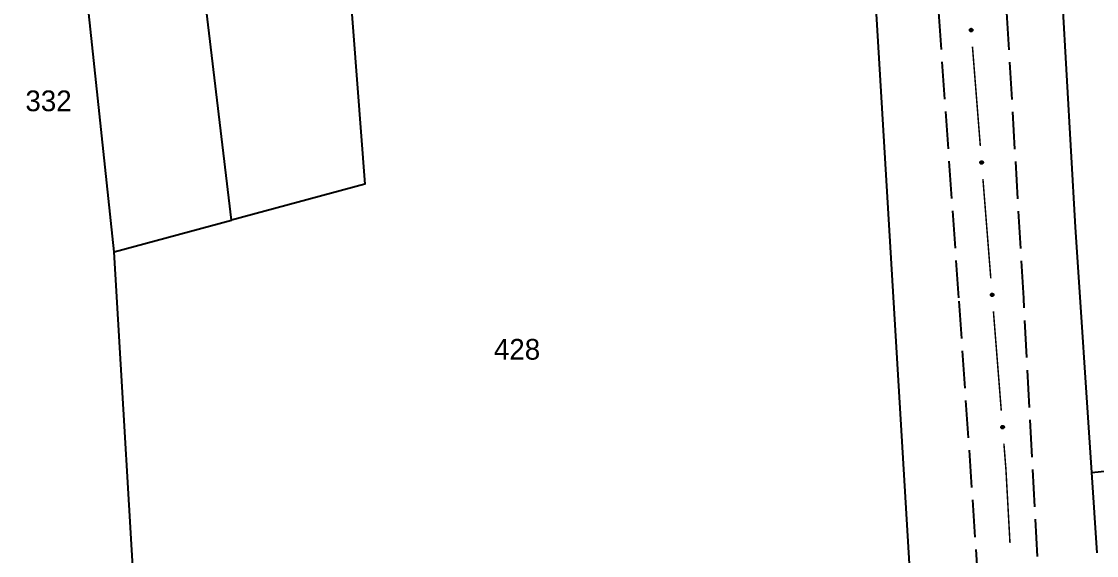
# Model space of a CAD drawing. Extents: x 201053 to 202535, y 4855063 to 4857394.
# Drawn here: x 201500.2 to 201629.7, y 4856848.2 to 4856912.6 of the extents above; entities that cross this region are included whole.
import ezdxf
from ezdxf.enums import TextEntityAlignment as Align

# ---------------------------------------------------------------- set-up
doc = ezdxf.new("R2010")
doc.units = 0
doc.header["$LTSCALE"] = 1.5
doc.header["$MEASUREMENT"] = 0
doc.linetypes.add('TRACO_11', pattern=[8, 3, -1, 3, -1])
for name, color, linetype in [('CD_MALHA_LOTES', 7, 'CONTINUOUS'), ('RU-QUADRA', 210, 'CONTINUOUS'), ('SV-EIXO-RUA-PAV', 20, 'CONTINUOUS'), ('SV-RUA-PAVIM', 7, 'CONTINUOUS'), ('Th_NmrPort', 7, 'CONTINUOUS')]:
    doc.layers.add(name, color=color, linetype=linetype)

msp = doc.modelspace()

# ---------------------------------------------------------------- linework, layer by layer
at = {"layer": 'CD_MALHA_LOTES', "linetype": 'Continuous', "flags": 128}
for points in [[(201629.15, 4856858.23), (201627.19, 4856887.82), (201625.61, 4856915.31), (201623.91, 4856944.67), (201621.76, 4856975.61), (201620.8, 4856985.18)], [(201536.42, 4856960.3), (201595.36, 4856978.13), (201597.99, 4856977.57), (201599.24, 4856976.19), (201601.6, 4856939.67), (201607.97, 4856833.85), (201608.16, 4856830.22)], [(201536.42, 4856960.3), (201541.54, 4856893), (201525.5, 4856888.67)], [(201525.5, 4856888.67), (201517.59, 4856954.61)], [(201511.35, 4856884.85), (201504.35, 4856950.65)], [(201511.35, 4856884.85), (201525.5, 4856888.67)], [(201514.27, 4856835.33), (201511.35, 4856884.85)], [(201629.15, 4856858.23), (201710.23, 4856866.78)], [(201629.79, 4856848.56), (201629.15, 4856858.23)]]:
    msp.add_lwpolyline(points, dxfattribs=at)
at = {"layer": 'RU-QUADRA', "linetype": 'Continuous', "flags": 128}
for points in [[(201629.79, 4856848.56), (201629.15, 4856858.23), (201627.19, 4856887.82), (201625.61, 4856915.31), (201623.91, 4856944.67), (201621.76, 4856975.61), (201620.8, 4856985.18), (201696.24, 4857007.19)], [(201409.13, 4856806.61), (201401.74, 4856920.68), (201421.07, 4856926.01), (201451.44, 4856935), (201478.45, 4856942.99), (201504.35, 4856950.65), (201512.41, 4856953.04), (201517.59, 4856954.61), (201536.42, 4856960.3), (201595.36, 4856978.13), (201597.99, 4856977.57), (201599.24, 4856976.19), (201601.6, 4856939.67), (201607.97, 4856833.85)]]:
    msp.add_lwpolyline(points, dxfattribs=at)
at = {"layer": 'SV-EIXO-RUA-PAV'}
for points in [[(201614.715859, 4856911.705343), (201614.753511, 4856911.674128), (201614.779487, 4856911.6396), (201614.792865, 4856911.604567), (201614.796614, 4856911.570527), (201614.796527, 4856911.53527), (201614.788596, 4856911.499743), (201614.77106, 4856911.462262), (201614.740013, 4856911.424272), (201614.702894, 4856911.399986), (201614.669249, 4856911.385034), (201614.633979, 4856911.379081), (201614.59973, 4856911.379739), (201614.563099, 4856911.389197), (201614.525289, 4856911.407339), (201614.487845, 4856911.439483), (201614.46261, 4856911.473507), (201614.450561, 4856911.507733), (201614.444801, 4856911.543229), (201614.445321, 4856911.579222), (201614.453306, 4856911.614051), (201614.471641, 4856911.652087), (201614.503857, 4856911.688625), (201614.537505, 4856911.714181), (201614.571552, 4856911.726708), (201614.606626, 4856911.731592), (201614.641989, 4856911.731934), (201614.678034, 4856911.725449), (201614.715859, 4856911.705343)], [(201615.978929, 4856895.755275), (201616.01658, 4856895.72406), (201616.042557, 4856895.689533), (201616.055934, 4856895.6545), (201616.059683, 4856895.620459), (201616.059596, 4856895.585202), (201616.051666, 4856895.549676), (201616.03413, 4856895.512194), (201616.003082, 4856895.474205), (201615.965964, 4856895.449919), (201615.932319, 4856895.434966), (201615.897049, 4856895.429013), (201615.8628, 4856895.429672), (201615.826169, 4856895.439129), (201615.788359, 4856895.457271), (201615.750914, 4856895.489416), (201615.72568, 4856895.52344), (201615.71363, 4856895.557665), (201615.70787, 4856895.593161), (201615.70839, 4856895.629155), (201615.716376, 4856895.663984), (201615.734711, 4856895.70202), (201615.766927, 4856895.738557), (201615.800574, 4856895.764113), (201615.834622, 4856895.77664), (201615.869696, 4856895.781524), (201615.905059, 4856895.781867), (201615.941103, 4856895.775382), (201615.978929, 4856895.755275)], [(201617.241998, 4856879.805208), (201617.27965, 4856879.773992), (201617.305627, 4856879.739465), (201617.319004, 4856879.704432), (201617.322753, 4856879.670392), (201617.322666, 4856879.635135), (201617.314736, 4856879.599608), (201617.2972, 4856879.562127), (201617.266152, 4856879.524137), (201617.229033, 4856879.499851), (201617.195389, 4856879.484899), (201617.160118, 4856879.478946), (201617.12587, 4856879.479604), (201617.089239, 4856879.489062), (201617.051428, 4856879.507204), (201617.013984, 4856879.539348), (201616.988749, 4856879.573372), (201616.9767, 4856879.607598), (201616.97094, 4856879.643094), (201616.97146, 4856879.679087), (201616.979446, 4856879.713916), (201616.99778, 4856879.751952), (201617.029996, 4856879.78849), (201617.063644, 4856879.814046), (201617.097691, 4856879.826572), (201617.132765, 4856879.831456), (201617.168128, 4856879.831799), (201617.204173, 4856879.825314), (201617.241998, 4856879.805208)], [(201618.505068, 4856863.85514), (201618.54272, 4856863.823925), (201618.568696, 4856863.789398), (201618.582074, 4856863.754364), (201618.585822, 4856863.720324), (201618.585735, 4856863.685067), (201618.577805, 4856863.64954), (201618.560269, 4856863.612059), (201618.529221, 4856863.57407), (201618.492103, 4856863.549784), (201618.458458, 4856863.534831), (201618.423188, 4856863.528878), (201618.388939, 4856863.529536), (201618.352308, 4856863.538994), (201618.314498, 4856863.557136), (201618.277054, 4856863.58928), (201618.251819, 4856863.623305), (201618.23977, 4856863.65753), (201618.234009, 4856863.693026), (201618.23453, 4856863.72902), (201618.242515, 4856863.763849), (201618.26085, 4856863.801885), (201618.293066, 4856863.838422), (201618.326714, 4856863.863978), (201618.360761, 4856863.876505), (201618.395835, 4856863.881389), (201618.431198, 4856863.881732), (201618.467243, 4856863.875247), (201618.505068, 4856863.85514)]]:
    msp.add_lwpolyline(points, close=True, dxfattribs=at)
for points in [[(201614.571552, 4856911.726708), (201614.633979, 4856911.379081)], [(201614.588864, 4856911.726526), (201614.648871, 4856911.383604)], [(201614.606626, 4856911.731592), (201614.669249, 4856911.385034)], [(201614.625699, 4856911.728074), (201614.687456, 4856911.39761)], [(201614.641989, 4856911.731934), (201614.702894, 4856911.399986)], [(201614.678034, 4856911.725449), (201614.740013, 4856911.424272)], [(201614.445321, 4856911.579222), (201614.46261, 4856911.473507)], [(201614.45029, 4856911.592361), (201614.474233, 4856911.462852)], [(201614.453306, 4856911.614051), (201614.487845, 4856911.439483)], [(201614.46528, 4856911.627768), (201614.505492, 4856911.431108)], [(201614.471641, 4856911.652087), (201614.525289, 4856911.407339)], [(201614.489577, 4856911.666649), (201614.543444, 4856911.401262)], [(201614.503857, 4856911.688625), (201614.563099, 4856911.389197)], [(201614.519854, 4856911.69916), (201614.579996, 4856911.3891)], [(201614.537505, 4856911.714181), (201614.59973, 4856911.379739)], [(201614.554036, 4856911.716924), (201614.616117, 4856911.382379)], [(201614.660244, 4856911.723965), (201614.721531, 4856911.416734)], [(201614.69522, 4856911.714416), (201614.753383, 4856911.446632)], [(201614.715859, 4856911.705343), (201614.77106, 4856911.462262)], [(201614.735677, 4856911.687506), (201614.778825, 4856911.488342)], [(201614.753511, 4856911.674128), (201614.788596, 4856911.499743)], [(201614.768404, 4856911.654509), (201614.790879, 4856911.526254)], [(201614.779487, 4856911.6396), (201614.796527, 4856911.53527)], [(201615.70839, 4856895.629155), (201615.72568, 4856895.52344)], [(201615.713359, 4856895.642293), (201615.737303, 4856895.512785)], [(201615.716376, 4856895.663984), (201615.750914, 4856895.489416)], [(201615.72835, 4856895.6777), (201615.768561, 4856895.48104)], [(201615.734711, 4856895.70202), (201615.788359, 4856895.457271)], [(201615.752647, 4856895.716582), (201615.806513, 4856895.451195)], [(201615.766927, 4856895.738557), (201615.826169, 4856895.439129)], [(201615.782923, 4856895.749093), (201615.843065, 4856895.439032)], [(201615.800574, 4856895.764113), (201615.8628, 4856895.429672)], [(201615.817105, 4856895.766856), (201615.879186, 4856895.432311)], [(201615.834622, 4856895.77664), (201615.897049, 4856895.429013)], [(201615.851934, 4856895.776458), (201615.91194, 4856895.433536)], [(201615.869696, 4856895.781524), (201615.932319, 4856895.434966)], [(201615.888768, 4856895.778006), (201615.950526, 4856895.447542)], [(201615.905059, 4856895.781867), (201615.965964, 4856895.449919)], [(201615.923314, 4856895.773898), (201615.9846, 4856895.466666)], [(201615.941103, 4856895.775382), (201616.003082, 4856895.474205)], [(201615.95829, 4856895.764348), (201616.016453, 4856895.496564)], [(201615.978929, 4856895.755275), (201616.03413, 4856895.512194)], [(201615.998747, 4856895.737439), (201616.041894, 4856895.538274)], [(201616.01658, 4856895.72406), (201616.051666, 4856895.549676)], [(201616.031473, 4856895.704442), (201616.053949, 4856895.576186)], [(201616.042557, 4856895.689533), (201616.059596, 4856895.585202)], [(201616.97146, 4856879.679087), (201616.988749, 4856879.573372)], [(201616.976429, 4856879.692226), (201617.000373, 4856879.562717)], [(201616.979446, 4856879.713916), (201617.013984, 4856879.539348)], [(201616.991419, 4856879.727632), (201617.031631, 4856879.530973)], [(201616.99778, 4856879.751952), (201617.051428, 4856879.507204)], [(201617.015716, 4856879.766514), (201617.069583, 4856879.501127)], [(201617.029996, 4856879.78849), (201617.089239, 4856879.489062)], [(201617.045993, 4856879.799025), (201617.106135, 4856879.488965)], [(201617.063644, 4856879.814046), (201617.12587, 4856879.479604)], [(201617.080175, 4856879.816789), (201617.142256, 4856879.482244)], [(201617.097691, 4856879.826572), (201617.160118, 4856879.478946)], [(201617.115003, 4856879.826391), (201617.17501, 4856879.483469)], [(201617.132765, 4856879.831456), (201617.195389, 4856879.484899)], [(201617.151838, 4856879.827939), (201617.213596, 4856879.497475)], [(201617.168128, 4856879.831799), (201617.229033, 4856879.499851)], [(201617.186383, 4856879.82383), (201617.24767, 4856879.516598)], [(201617.204173, 4856879.825314), (201617.266152, 4856879.524137)], [(201617.221359, 4856879.814281), (201617.279522, 4856879.546497)], [(201617.241998, 4856879.805208), (201617.2972, 4856879.562127)], [(201617.261816, 4856879.787371), (201617.304964, 4856879.588206)], [(201617.27965, 4856879.773992), (201617.314736, 4856879.599608)], [(201617.294543, 4856879.754374), (201617.317018, 4856879.626118)], [(201617.305627, 4856879.739465), (201617.322666, 4856879.635135)], [(201618.26085, 4856863.801885), (201618.314498, 4856863.557136)], [(201618.278786, 4856863.816446), (201618.332653, 4856863.55106)], [(201618.293066, 4856863.838422), (201618.352308, 4856863.538994)], [(201618.309063, 4856863.848957), (201618.369204, 4856863.538897)], [(201618.326714, 4856863.863978), (201618.388939, 4856863.529536)], [(201618.343244, 4856863.866721), (201618.405325, 4856863.532176)], [(201618.360761, 4856863.876505), (201618.423188, 4856863.528878)], [(201618.378073, 4856863.876323), (201618.438079, 4856863.533401)], [(201618.395835, 4856863.881389), (201618.458458, 4856863.534831)], [(201618.414908, 4856863.877871), (201618.476665, 4856863.547407)], [(201618.431198, 4856863.881732), (201618.492103, 4856863.549784)], [(201618.449453, 4856863.873763), (201618.51074, 4856863.566531)], [(201618.467243, 4856863.875247), (201618.529221, 4856863.57407)], [(201618.484429, 4856863.864213), (201618.542592, 4856863.596429)], [(201618.505068, 4856863.85514), (201618.560269, 4856863.612059)], [(201618.524886, 4856863.837304), (201618.568034, 4856863.638139)], [(201618.54272, 4856863.823925), (201618.577805, 4856863.64954)], [(201618.557613, 4856863.804307), (201618.580088, 4856863.676051)], [(201618.23453, 4856863.72902), (201618.251819, 4856863.623305)], [(201618.239499, 4856863.742158), (201618.263442, 4856863.61265)], [(201618.242515, 4856863.763849), (201618.277054, 4856863.58928)], [(201618.254489, 4856863.777565), (201618.294701, 4856863.580905)], [(201618.568696, 4856863.789398), (201618.585735, 4856863.685067)]]:
    msp.add_lwpolyline(points, dxfattribs=at)
at = {"layer": 'SV-EIXO-RUA-PAV', "const_width": 0.18}
for points in [[(201614.775348, 4856909.559662), (201615.72265, 4856897.597112)], [(201616.038418, 4856893.609595), (201616.98572, 4856881.647044)], [(201617.301487, 4856877.659527), (201618.24879, 4856865.696976)], [(201618.564557, 4856861.709459), (201618.801383, 4856858.718822)], [(201618.801383, 4856858.718822), (201618.81, 4856858.61)], [(201618.81, 4856858.61), (201619.297853, 4856849.732557)]]:
    msp.add_lwpolyline(points, dxfattribs=at)
at = {"layer": 'SV-RUA-PAVIM', "linetype": 'TRACO_11'}
for points in [[(201840.92, 4856711.69, 5.78), (201840.15, 4856708.7, 5.77), (201838.39, 4856708.42, 6.02), (201801.72, 4856705.29, 6.02), (201793.53, 4856704.56, 3.4), (201706.4, 4856699.76, 3.23), (201672, 4856696.88, 3.22), (201634.73, 4856693.99, 3.44), (201632.78, 4856693.86, 3.46), (201631.32, 4856695.25, 3.54), (201630.34, 4856697.85, 3.74), (201625.9, 4856780.16, 3.57), (201623.57, 4856830.14, 3.57), (201620.96, 4856879.24, 4.99), (201616.67, 4856952.13, 6.89), (201615.62, 4856974.62, 6.89), (201615.41, 4856978.52, 6.34), (201615.92, 4856982.44, 5.98), (201617.59, 4856985.66, 5.63), (201619.73, 4856987.73, 5.43)], [(201599.28, 4856981.86, 6.55), (201601.91, 4856980.98, 6.55), (201604.13, 4856979.66, 6.55), (201606.61, 4856975.8, 6.55), (201606.71, 4856974.28, 6.55), (201610.68, 4856913.7, 6.48), (201613.13, 4856878.89, 6.48), (201616.5, 4856829.73, 4.02), (201624.57, 4856697.83, 3.75), (201623.28, 4856695.02, 3.75), (201620.62, 4856693.02, 3.76), (201592.73, 4856691.42, 3.76), (201545.63, 4856688.59, 4.69), (201523.53, 4856687.1, 4.69), (201505.43, 4856685.89, 4.69), (201498.41, 4856685.44, 8.39), (201467.86, 4856684.06, 8.39), (201439.76, 4856682.8, 10.33), (201412.86, 4856680.86, 10.35)]]:
    msp.add_polyline3d(points, dxfattribs=at)

# ---------------------------------------------------------------- texts
at = {"layer": 'Th_NmrPort', "color": 1}
for s, p in [('332', (201500.641911, 4856903.031936)), ('428', (201557.103333, 4856873.09))]:
    msp.add_text(s, height=2.5, dxfattribs=at).set_placement(p, align=Align.MIDDLE_LEFT)

doc.saveas('drawing.dxf')
